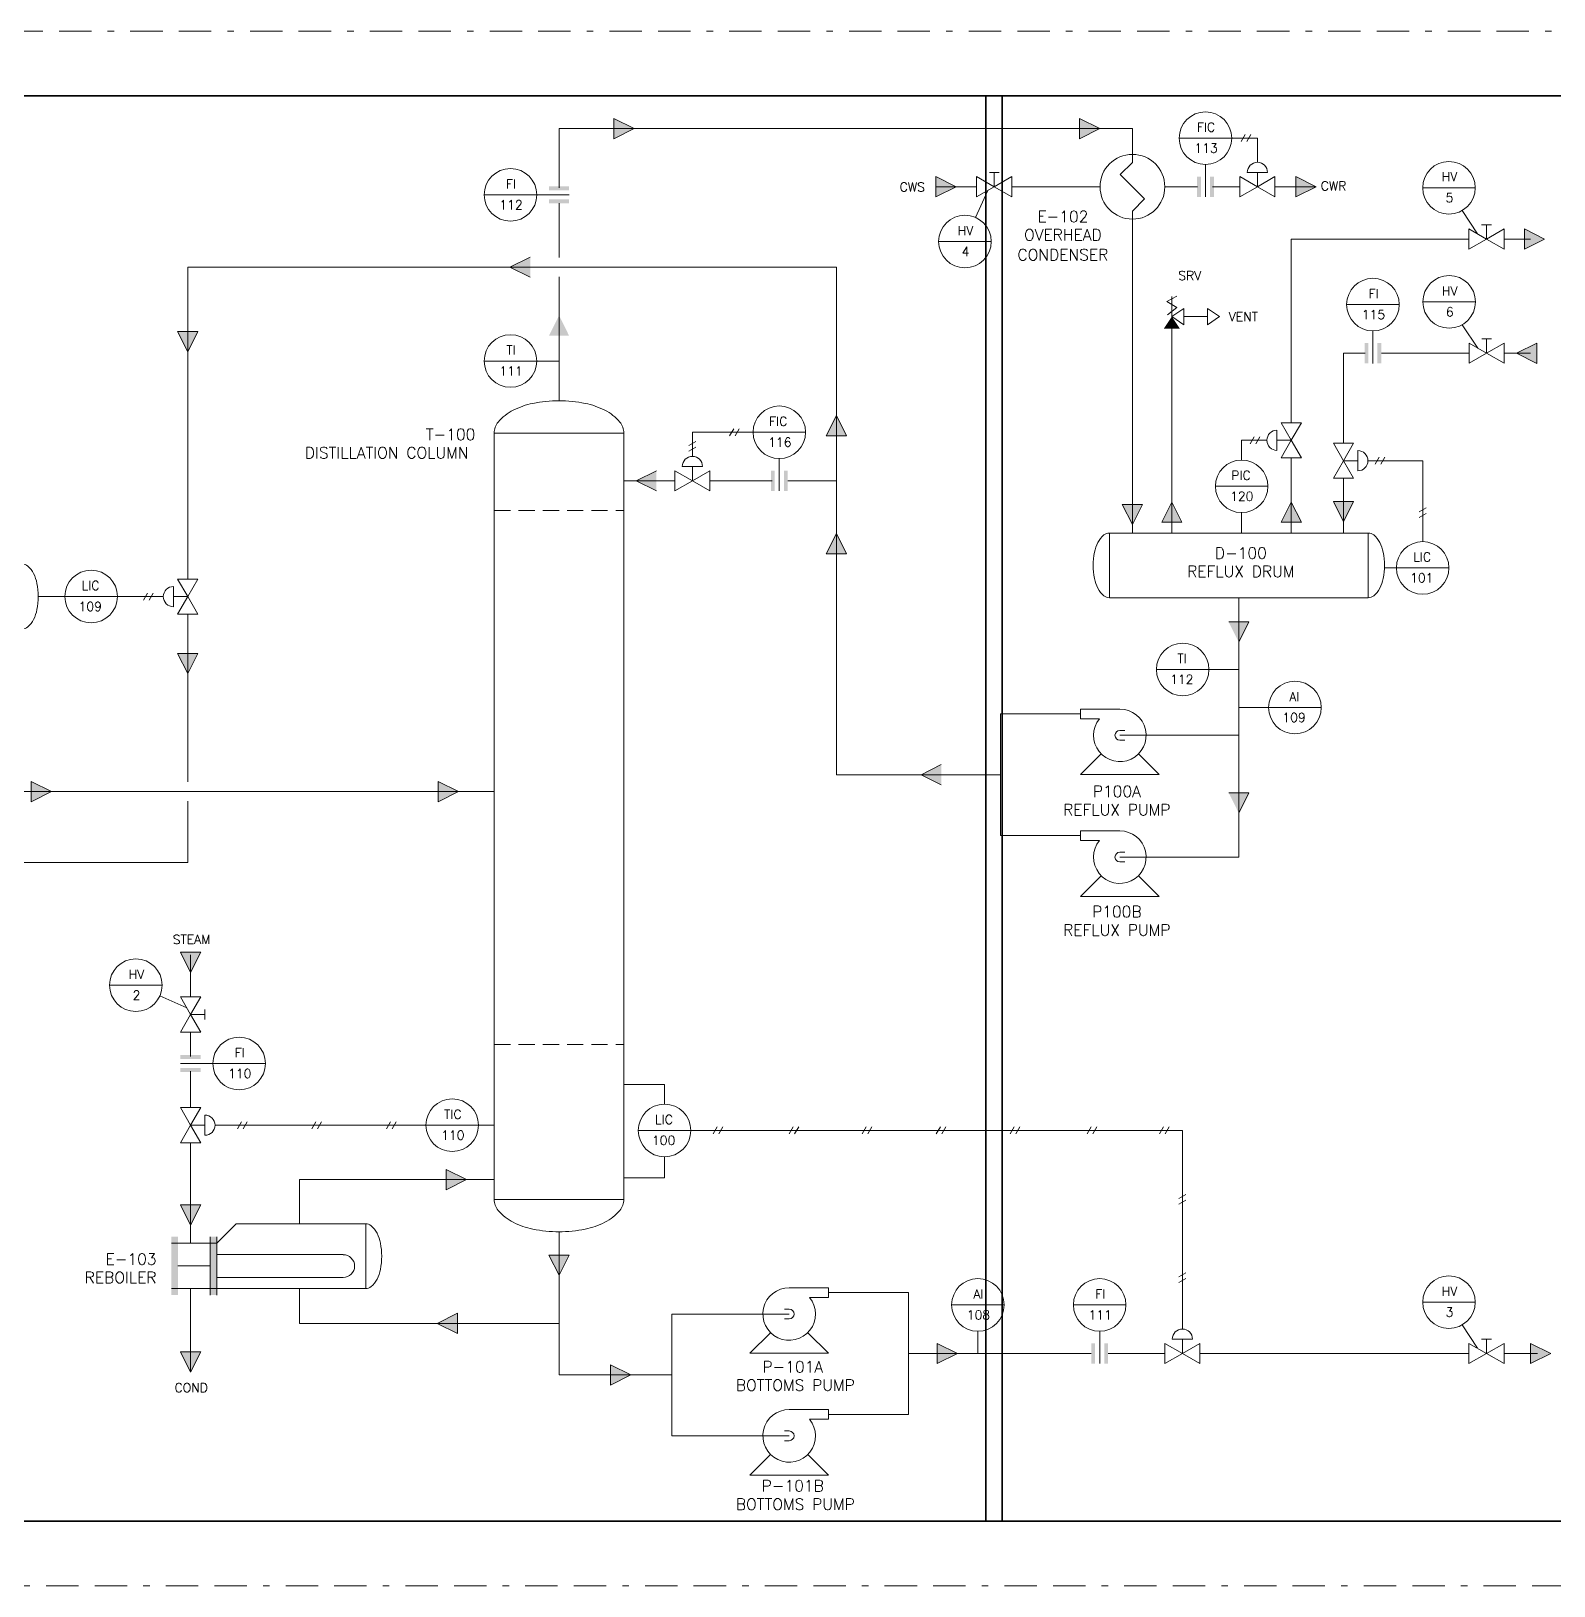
# Model space of a CAD drawing. Extents: x -1 to 107, y -1 to 23.
# Drawn here: x 35.74 to 59.25, y -1.03 to 22.97 of the extents above; entities that cross this region are included whole.
import ezdxf
from ezdxf.enums import TextEntityAlignment as Align

# ---------------------------------------------------------------- set-up
doc = ezdxf.new("R2010")
doc.units = 0
doc.header["$MEASUREMENT"] = 0
for name, pattern in [('BORDER', [1.75, 0.5, -0.25, 0.5, -0.25, 0, -0.25]), ('DOT', [0.25, 0, -0.25]), ('HIDDEN', [0.375, 0.25, -0.125])]:
    doc.linetypes.add(name, pattern=pattern)
doc.layers.get('0').update_dxf_attribs({"lineweight": 0})
for name, color, linetype, lineweight, true_color in [('ARROW', 15, 'Continuous', 0, 0xa55252), ('BORDER', 5, 'BORDER', 0, 0x0000ff), ('EQUIP', 2, 'Continuous', 0, 0xffff00), ('INSTR', 4, 'Continuous', 0, 0x00ffff), ('OUTLINE', 5, 'DOT', 0, 0x0000ff), ('TEXT', 3, 'Continuous', 0, 0x00ff00), ('VALVE', 1, 'Continuous', 0, 0xff0000)]:
    doc.layers.add(name, color=color, linetype=linetype, lineweight=lineweight, true_color=true_color)
doc.layers.add('GS-0003', color=7, linetype='Continuous', lineweight=0)
doc.layers.add('LINE', color=7, linetype='Continuous', lineweight=0)
doc.styles.add('ROMANS', font='ROMANS.SHX')

# ---------------------------------------------------------------- blocks, each defined once
blk = doc.blocks.new('HV-NO')
at = {"layer": 'VALVE'}
for p, q in [((0.075, 0.22), (-0.075, 0.22)), ((0, 0), (0, 0.22))]:
    blk.add_line(p, q, dxfattribs=at)
for points in [[(-0.271, -0.156), (-0.271, 0.156), (0, 0)], [(0.271, -0.156), (0.271, 0.156), (0, 0)]]:
    blk.add_lwpolyline(points, close=True, dxfattribs=at)
blk = doc.blocks.new('PN-H')
for p, q in [((-0.031, -0.054), (0.031, 0.054)), ((0.055, -0.054), (0.118, 0.054))]:
    blk.add_line(p, q)
blk = doc.blocks.new('R-PUMP')
at = {"layer": 'LINE', "color": 2, "true_color": 0xffff00}
for p, q in [((0, 8.12), (12.13, 8.12)), ((12.13, 5.13), (6.3, 5.13)), ((12.13, 8.12), (12.13, 5.13)), ((0, 1.5), (-1.5, 1.5)), ((0, -1.5), (-1.5, -1.5)), ((-5.75, -5.75), (-12.12, -12.12)), ((5.75, -5.75), (12.13, -12.12)), ((12.13, -12.12), (-12.12, -12.12))]:
    blk.add_line(p, q, dxfattribs=at)
for radius, start, end in [(8.12, 90, 39.1069), (1.5, 270, 90)]:
    blk.add_arc((0, 0), radius, start, end, dxfattribs=at)
blk = doc.blocks.new('PSV1')
for p, q in [((0.077, 0.421), (-0.078, 0.505)), ((0, 0.187), (0, 0.5)), ((-0.188, 0.312), (0, 0.187)), ((-0.188, 0.312), (-0.188, 0.062)), ((-0.078, 0.326), (0.077, 0.421)), ((0.068, 0.217), (-0.078, 0.326)), ((-0.188, 0.062), (0, 0.187))]:
    blk.add_line(p, q)
blk.add_solid([(-0.125, 0), (0.125, 0), (0, 0.187)])

msp = doc.modelspace()

# ---------------------------------------------------------------- linework, layer by layer
for points in [[(53.743, 20.41), (53.743, 20.723), (53.803, 20.41), (53.803, 20.723)], [(54.003, 20.41), (54.003, 20.723), (53.943, 20.41), (53.943, 20.723)], [(44.046, 20.572), (43.734, 20.572), (44.046, 20.512), (43.734, 20.512)], [(44.046, 20.312), (43.734, 20.312), (44.046, 20.372), (43.734, 20.372)], [(56.33, 17.841), (56.33, 18.154), (56.39, 17.841), (56.39, 18.154)], [(56.59, 17.841), (56.59, 18.154), (56.53, 17.841), (56.53, 18.154)], [(47.162, 15.871), (47.162, 16.184), (47.222, 15.871), (47.222, 16.184)], [(47.422, 15.871), (47.422, 16.184), (47.362, 15.871), (47.362, 16.184)], [(38.044, 7.163), (38.357, 7.163), (38.044, 7.103), (38.357, 7.103)], [(38.044, 6.903), (38.357, 6.903), (38.044, 6.963), (38.357, 6.963)], [(52.11, 2.401), (52.11, 2.713), (52.17, 2.401), (52.17, 2.713)], [(52.37, 2.401), (52.37, 2.713), (52.31, 2.401), (52.31, 2.713)]]:
    msp.add_solid(points)
at = {"layer": 'ARROW'}
for p, q in [((44.736, 21.621), (44.736, 21.309)), ((44.736, 21.621), (45.049, 21.465)), ((51.927, 21.621), (52.24, 21.465)), ((51.927, 21.621), (51.927, 21.309)), ((44.736, 21.309), (45.049, 21.465)), ((51.927, 21.309), (52.24, 21.465)), ((49.711, 20.723), (50.024, 20.567)), ((49.711, 20.723), (49.711, 20.41)), ((55.268, 20.723), (55.581, 20.567)), ((55.268, 20.723), (55.268, 20.41)), ((49.711, 20.41), (50.024, 20.567)), ((55.268, 20.41), (55.581, 20.567)), ((58.799, 19.603), (58.799, 19.916)), ((58.799, 19.916), (59.111, 19.759)), ((58.799, 19.603), (59.111, 19.759)), ((43.446, 19.481), (43.133, 19.325)), ((43.446, 19.169), (43.133, 19.325)), ((38, 18.332), (38.156, 18.02)), ((38.313, 18.332), (38, 18.332)), ((38.313, 18.332), (38.156, 18.02)), ((58.99, 18.154), (58.678, 17.998)), ((58.99, 18.154), (58.99, 17.841)), ((58.99, 17.841), (58.678, 17.998)), ((48.018, 16.723), (48.174, 17.035)), ((48.33, 16.723), (48.174, 17.035)), ((48.33, 16.723), (48.018, 16.723)), ((45.394, 16.184), (45.081, 16.027)), ((45.394, 15.871), (45.081, 16.027)), ((52.589, 15.664), (52.746, 15.351)), ((52.902, 15.664), (52.589, 15.664)), ((52.902, 15.664), (52.746, 15.351)), ((53.198, 15.387), (53.354, 15.7)), ((53.51, 15.387), (53.354, 15.7)), ((55.043, 15.387), (55.199, 15.7)), ((55.356, 15.387), (55.199, 15.7)), ((55.849, 15.707), (56.162, 15.707)), ((55.849, 15.707), (56.006, 15.395)), ((56.162, 15.707), (56.006, 15.395)), ((53.51, 15.387), (53.198, 15.387)), ((55.356, 15.387), (55.043, 15.387)), ((48.018, 14.899), (48.174, 15.212)), ((48.33, 14.899), (48.174, 15.212)), ((48.33, 14.899), (48.018, 14.899)), ((54.544, 13.849), (54.232, 13.849)), ((54.544, 13.849), (54.388, 13.536)), ((38.313, 13.363), (38, 13.363)), ((38, 13.363), (38.156, 13.051)), ((38.313, 13.363), (38.156, 13.051)), ((49.794, 11.647), (49.481, 11.491)), ((35.738, 11.387), (35.738, 11.075)), ((35.738, 11.387), (36.051, 11.231)), ((42.025, 11.387), (42.337, 11.231)), ((42.025, 11.387), (42.025, 11.075)), ((49.794, 11.334), (49.481, 11.491)), ((35.738, 11.075), (36.051, 11.231)), ((42.025, 11.075), (42.337, 11.231)), ((54.544, 11.212), (54.232, 11.212)), ((54.544, 11.212), (54.388, 10.899)), ((38.044, 8.75), (38.2, 8.438)), ((38.357, 8.75), (38.044, 8.75)), ((38.357, 8.75), (38.2, 8.438)), ((42.148, 5.398), (42.46, 5.242)), ((42.148, 5.398), (42.148, 5.085)), ((42.148, 5.085), (42.46, 5.242)), ((38.044, 4.851), (38.2, 4.538)), ((38.357, 4.851), (38.044, 4.851)), ((38.357, 4.851), (38.2, 4.538)), ((43.734, 4.077), (43.89, 3.764)), ((44.046, 4.077), (43.734, 4.077)), ((44.046, 4.077), (43.89, 3.764)), ((42.321, 3.178), (42.008, 3.022)), ((42.321, 3.178), (42.321, 2.866)), ((42.321, 2.866), (42.008, 3.022)), ((49.732, 2.713), (49.732, 2.401)), ((49.732, 2.713), (50.045, 2.557)), ((58.892, 2.713), (59.205, 2.557)), ((58.892, 2.713), (58.892, 2.401)), ((38.044, 2.582), (38.2, 2.269)), ((38.357, 2.582), (38.044, 2.582)), ((38.357, 2.582), (38.2, 2.269)), ((49.732, 2.401), (50.045, 2.557)), ((58.892, 2.401), (59.205, 2.557)), ((44.685, 2.382), (44.997, 2.226)), ((44.685, 2.382), (44.685, 2.07)), ((44.685, 2.07), (44.997, 2.226))]:
    msp.add_line(p, q, dxfattribs=at)
for points in [[(45.049, 21.465), (44.736, 21.621), (44.736, 21.309)], [(52.24, 21.465), (51.927, 21.621), (51.927, 21.309)], [(50.024, 20.567), (49.711, 20.723), (49.711, 20.41)], [(55.581, 20.567), (55.268, 20.723), (55.268, 20.41)], [(59.111, 19.759), (58.799, 19.603), (58.799, 19.916)], [(43.133, 19.325), (43.446, 19.481), (43.446, 19.169)], [(43.89, 18.58), (44.046, 18.267), (43.734, 18.267)], [(38.156, 18.02), (38.313, 18.332), (38, 18.332)], [(58.678, 17.998), (58.99, 18.154), (58.99, 17.841)], [(48.174, 17.035), (48.33, 16.723), (48.018, 16.723)], [(45.081, 16.027), (45.394, 16.184), (45.394, 15.871)], [(52.746, 15.351), (52.902, 15.664), (52.589, 15.664)], [(53.354, 15.7), (53.51, 15.387), (53.198, 15.387)], [(55.199, 15.7), (55.356, 15.387), (55.043, 15.387)], [(56.006, 15.395), (55.849, 15.707), (56.162, 15.707)], [(48.174, 15.212), (48.33, 14.899), (48.018, 14.899)], [(54.388, 13.536), (54.544, 13.849), (54.232, 13.849)], [(38.156, 13.051), (38.313, 13.363), (38, 13.363)], [(49.481, 11.491), (49.794, 11.647), (49.794, 11.334)], [(36.051, 11.231), (35.738, 11.387), (35.738, 11.075)], [(42.337, 11.231), (42.025, 11.387), (42.025, 11.075)], [(54.388, 10.899), (54.544, 11.212), (54.232, 11.212)], [(38.2, 8.438), (38.357, 8.75), (38.044, 8.75)], [(42.46, 5.242), (42.148, 5.398), (42.148, 5.085)], [(38.2, 4.538), (38.357, 4.851), (38.044, 4.851)], [(43.89, 3.764), (44.046, 4.077), (43.734, 4.077)], [(42.008, 3.022), (42.321, 3.178), (42.321, 2.866)], [(50.045, 2.557), (49.732, 2.713), (49.732, 2.401)], [(59.205, 2.557), (58.892, 2.713), (58.892, 2.401)], [(38.2, 2.269), (38.357, 2.582), (38.044, 2.582)], [(44.997, 2.226), (44.685, 2.382), (44.685, 2.07)]]:
    msp.add_solid(points, dxfattribs=at)
at = {"layer": 'BORDER'}
for p, q in [((106.969, 22.97), (-1.031, 22.97)), ((-1.031, -1.03), (106.969, -1.03))]:
    msp.add_line(p, q, dxfattribs=at)
at = {"layer": 'EQUIP'}
for p, q in [((42.89, 16.764), (42.89, 4.935)), ((42.89, 16.764), (44.89, 16.764)), ((44.89, 16.764), (44.89, 4.935)), ((52.389, 15.222), (52.389, 14.222)), ((56.388, 15.222), (52.389, 15.222)), ((56.388, 14.222), (56.388, 15.222)), ((52.389, 14.222), (56.388, 14.222)), ((42.89, 4.935), (44.89, 4.935)), ((38.505, 4.359), (38.505, 3.459)), ((38.605, 4.259), (38.905, 4.559)), ((38.605, 4.359), (38.605, 3.459)), ((38.905, 4.559), (40.905, 4.559)), ((40.905, 4.559), (40.905, 3.559)), ((38.605, 4.259), (37.905, 4.259)), ((38.005, 3.909), (38.505, 3.909)), ((40.905, 3.559), (37.905, 3.559))]:
    msp.add_line(p, q, dxfattribs=at)
at = {"layer": 'EQUIP', "linetype": 'HIDDEN'}
for p, q in [((42.89, 15.572), (44.89, 15.572)), ((42.89, 7.326), (44.89, 7.326))]:
    msp.add_line(p, q, dxfattribs=at)
at = {"layer": 'EQUIP'}
for points in [[(44.89, 16.764, 0.174705), (44.829, 16.934, 0.104203), (44.597, 17.118, 0.064948), (44.294, 17.223, 0.051099), (43.89, 17.264, 0.051099), (43.486, 17.223, 0.064948), (43.183, 17.118, 0.104203), (42.951, 16.934, 0.174705), (42.89, 16.764)], [(52.389, 14.222, -0.174705), (52.304, 14.253, -0.104203), (52.212, 14.369, -0.064948), (52.16, 14.52, -0.051099), (52.139, 14.722, -0.051099), (52.16, 14.925, -0.064948), (52.212, 15.076, -0.104203), (52.304, 15.192, -0.174705), (52.389, 15.222)], [(56.388, 14.222, 0.174705), (56.472, 14.253, 0.104203), (56.564, 14.369, 0.064948), (56.617, 14.52, 0.051099), (56.638, 14.722, 0.051099), (56.617, 14.925, 0.064948), (56.564, 15.076, 0.104203), (56.472, 15.192, 0.174705), (56.388, 15.222)], [(35.602, 13.742, 0.176325), (35.685, 13.773, 0.103901), (35.776, 13.889, 0.064303), (35.828, 14.04, 0.050467), (35.848, 14.242, 0.050467), (35.828, 14.445, 0.064303), (35.776, 14.596, 0.103901), (35.685, 14.712, 0.176325), (35.602, 14.742)], [(44.89, 4.935, -0.174705), (44.829, 4.766, -0.104203), (44.597, 4.582, -0.064948), (44.294, 4.477, -0.051099), (43.89, 4.435, -0.051099), (43.486, 4.477, -0.064948), (43.183, 4.582, -0.104203), (42.951, 4.766, -0.174705), (42.89, 4.935)], [(40.905, 3.559, 0.176325), (40.988, 3.589, 0.103901), (41.08, 3.705, 0.064303), (41.131, 3.856, 0.050467), (41.152, 4.059, 0.050467), (41.131, 4.261, 0.064303), (41.08, 4.412, 0.103901), (40.988, 4.528, 0.176325), (40.905, 4.559)]]:
    msp.add_lwpolyline(points, format="xyb", dxfattribs=at)
at = {"layer": 'EQUIP', "lineweight": 0}
msp.add_circle((52.746, 20.567), 0.5, dxfattribs=at)
at = {"layer": 'EQUIP'}
for points in [[(38.005, 4.359), (38.005, 3.459), (37.905, 4.359), (37.905, 3.459)], [(38.605, 4.359), (38.605, 3.459), (38.505, 4.359), (38.505, 3.459)]]:
    msp.add_solid(points, dxfattribs=at)
at = {"layer": 'GS-0003'}
for p, q in [((43.89, 21.465), (52.746, 21.465)), ((43.89, 20.549), (43.89, 21.465)), ((52.746, 20.942), (52.746, 21.465)), ((52.558, 20.754), (52.746, 20.942)), ((52.933, 20.379), (52.558, 20.754)), ((49.711, 20.567), (50.34, 20.567)), ((50.882, 20.567), (52.246, 20.567)), ((53.246, 20.567), (53.751, 20.567)), ((53.984, 20.567), (54.405, 20.567)), ((54.947, 20.567), (55.581, 20.567)), ((43.89, 19.475), (43.89, 20.311)), ((52.746, 20.192), (52.933, 20.379)), ((52.746, 20.192), (52.746, 15.222)), ((55.199, 16.924), (55.199, 19.759)), ((55.199, 19.759), (57.943, 19.759)), ((58.484, 19.759), (58.895, 19.759)), ((48.174, 19.325), (38.156, 19.325)), ((38.156, 14.511), (38.156, 19.325)), ((48.174, 11.491), (48.174, 19.325)), ((43.89, 17.264), (43.89, 19.175)), ((53.542, 18.563), (53.903, 18.563)), ((53.354, 15.222), (53.354, 18.375)), ((56.006, 16.609), (56.006, 17.998)), ((56.006, 17.998), (56.338, 17.998)), ((56.59, 17.998), (57.946, 17.998)), ((58.487, 17.998), (58.895, 17.998)), ((55.199, 15.222), (55.199, 16.383)), ((45.679, 16.027), (44.89, 16.027)), ((47.182, 16.027), (46.22, 16.027)), ((48.174, 16.027), (47.422, 16.027)), ((56.006, 15.222), (56.006, 16.067)), ((54.388, 14.222), (54.388, 10.219)), ((38.156, 13.97), (38.156, 11.381)), ((51.945, 12.431), (50.708, 12.431)), ((50.708, 12.431), (50.708, 10.551)), ((52.551, 12.099), (54.388, 12.099)), ((50.708, 11.491), (48.174, 11.491)), ((35.079, 11.231), (42.89, 11.231)), ((38.156, 11.081), (38.156, 10.137)), ((51.945, 10.551), (50.708, 10.551)), ((38.156, 10.137), (34.579, 10.137)), ((52.551, 10.219), (54.388, 10.219)), ((38.2, 8.061), (38.2, 8.712)), ((38.2, 7.142), (38.2, 7.519)), ((38.2, 6.352), (38.2, 6.917)), ((38.2, 5.81), (38.2, 4.259)), ((39.882, 4.559), (39.882, 5.242)), ((39.882, 5.242), (42.89, 5.242)), ((43.89, 4.435), (43.89, 2.226)), ((38.605, 4.083), (40.557, 4.083)), ((38.605, 3.73), (40.557, 3.73)), ((38.2, 3.559), (38.2, 2.269)), ((39.882, 3.022), (39.882, 3.559)), ((48.051, 3.497), (49.288, 3.497)), ((49.288, 3.497), (49.288, 1.617)), ((47.445, 3.166), (45.632, 3.166)), ((45.632, 3.166), (45.632, 1.286)), ((43.89, 3.022), (39.882, 3.022)), ((49.288, 2.557), (52.11, 2.557)), ((52.37, 2.557), (53.247, 2.557)), ((53.788, 2.557), (57.943, 2.557)), ((58.484, 2.557), (58.999, 2.557)), ((43.89, 2.226), (45.632, 2.226)), ((48.051, 1.617), (49.288, 1.617)), ((47.445, 1.286), (45.632, 1.286))]:
    msp.add_line(p, q, dxfattribs=at)
for start, end in [(0, 90), (270, 0)]:
    msp.add_arc((40.557, 3.906), 0.176, start, end, dxfattribs=at)
at = {"layer": 'INSTR'}
for p, q in [((54.489, 21.371), (54.426, 21.263)), ((54.575, 21.371), (54.513, 21.263)), ((53.873, 21.317), (53.467, 21.317)), ((53.873, 21.317), (54.279, 21.317)), ((54.279, 21.317), (54.676, 21.317)), ((54.676, 21.317), (54.676, 20.944)), ((53.873, 20.91), (53.873, 20.41)), ((43.14, 20.442), (42.734, 20.442)), ((43.14, 20.442), (43.546, 20.442)), ((43.546, 20.442), (44.046, 20.442)), ((50.51, 20.508), (50.324, 20.092)), ((57.228, 20.551), (58.041, 20.551)), ((57.838, 20.2), (58.076, 19.839)), ((49.753, 19.721), (50.565, 19.721)), ((56.46, 18.748), (56.054, 18.748)), ((56.46, 18.748), (56.866, 18.748)), ((57.231, 18.79), (58.043, 18.79)), ((56.46, 18.341), (56.46, 17.841)), ((57.84, 18.438), (58.078, 18.077)), ((43.14, 17.877), (42.734, 17.877)), ((43.14, 17.877), (43.546, 17.877)), ((43.546, 17.877), (43.89, 17.877)), ((46.525, 16.723), (46.588, 16.832)), ((46.612, 16.723), (46.674, 16.832)), ((45.895, 16.572), (46.004, 16.634)), ((45.95, 16.777), (45.95, 16.405)), ((46.886, 16.777), (45.95, 16.777)), ((47.292, 16.777), (46.886, 16.777)), ((47.292, 16.777), (47.699, 16.777)), ((54.432, 16.653), (54.432, 16.349)), ((54.822, 16.653), (54.432, 16.653)), ((45.895, 16.485), (46.004, 16.548)), ((47.292, 16.371), (47.292, 15.871)), ((56.384, 16.338), (57.228, 16.338)), ((57.228, 15.09), (57.228, 16.338)), ((54.026, 15.943), (54.838, 15.943)), ((57.282, 15.61), (57.174, 15.547)), ((54.432, 15.536), (54.432, 15.222)), ((57.282, 15.523), (57.174, 15.46)), ((56.637, 14.683), (57.634, 14.683)), ((36.258, 14.242), (35.848, 14.242)), ((36.258, 14.242), (37.071, 14.242)), ((37.071, 14.24), (37.779, 14.24)), ((37.537, 14.294), (37.474, 14.186)), ((37.623, 14.294), (37.561, 14.186)), ((53.115, 13.116), (54.388, 13.116)), ((55.255, 12.528), (54.388, 12.528)), ((55.255, 12.528), (55.661, 12.528)), ((36.948, 8.242), (37.761, 8.242)), ((38.142, 7.891), (37.726, 8.077)), ((38.544, 7.033), (38.044, 7.033)), ((39.357, 7.033), (38.544, 7.033)), ((45.52, 6.708), (44.89, 6.708)), ((45.52, 6.406), (45.52, 6.708)), ((41.835, 6.081), (38.578, 6.081)), ((38.925, 6.027), (38.987, 6.135)), ((39.011, 6.027), (39.074, 6.135)), ((40.074, 6.027), (40.136, 6.135)), ((40.161, 6.027), (40.223, 6.135)), ((41.224, 6.027), (41.287, 6.135)), ((41.311, 6.027), (41.373, 6.135)), ((42.241, 6.081), (41.835, 6.081)), ((42.241, 6.081), (42.89, 6.081)), ((45.114, 6), (45.926, 6)), ((45.926, 6), (53.517, 6)), ((53.517, 6), (53.517, 2.935)), ((45.52, 5.593), (45.52, 5.267)), ((45.52, 5.267), (44.89, 5.267)), ((53.572, 5.013), (53.463, 4.951)), ((53.572, 4.926), (53.463, 4.864)), ((53.572, 3.802), (53.463, 3.74)), ((53.572, 3.716), (53.463, 3.653)), ((50.359, 3.307), (49.953, 3.307)), ((50.359, 3.307), (50.766, 3.307)), ((52.24, 3.307), (51.834, 3.307)), ((52.24, 3.307), (52.646, 3.307)), ((57.228, 3.349), (58.041, 3.349)), ((50.359, 2.901), (50.359, 2.557)), ((52.24, 2.901), (52.24, 2.401)), ((57.838, 2.997), (58.076, 2.637))]:
    msp.add_line(p, q, dxfattribs=at)
at = {"layer": 'INSTR', "lineweight": 0}
for centre in [(53.873, 21.317), (57.634, 20.551), (43.14, 20.442), (50.159, 19.721), (56.46, 18.748), (57.637, 18.79), (43.14, 17.877), (47.292, 16.777), (54.432, 15.943), (57.228, 14.683), (36.664, 14.242), (53.522, 13.116), (55.255, 12.528), (37.355, 8.242), (38.95, 7.033), (42.241, 6.081), (45.52, 6), (50.359, 3.307), (52.24, 3.307), (57.634, 3.349)]:
    msp.add_circle(centre, 0.406, dxfattribs=at)
at = {"layer": 'OUTLINE', "lineweight": 60, "const_width": 0.025}
msp.add_lwpolyline([(105.899, -0.03), (105.899, 21.97), (-0.101, 21.97), (-0.101, -0.03)], close=True, dxfattribs=at)
for points in [[(50.483, 21.97), (50.483, -0.03)], [(50.733, 21.97), (50.733, -0.03)]]:
    msp.add_lwpolyline(points, dxfattribs=at)
at = {"layer": 'VALVE'}
for p, q in [((54.832, 20.788), (54.52, 20.788)), ((54.676, 20.567), (54.676, 20.788)), ((53.903, 18.688), (54.09, 18.563)), ((53.903, 18.688), (53.903, 18.438)), ((53.903, 18.438), (54.09, 18.563)), ((54.978, 16.809), (54.978, 16.497)), ((55.199, 16.653), (54.978, 16.653)), ((56.006, 16.338), (56.227, 16.338)), ((56.227, 16.182), (56.227, 16.494)), ((45.793, 16.249), (46.106, 16.249)), ((45.95, 16.027), (45.95, 16.249)), ((37.935, 14.396), (37.935, 14.084)), ((38.156, 14.24), (37.935, 14.24)), ((38.2, 6.081), (38.422, 6.081)), ((38.422, 5.925), (38.422, 6.237)), ((53.361, 2.779), (53.674, 2.779)), ((53.517, 2.557), (53.517, 2.779))]:
    msp.add_line(p, q, dxfattribs=at)
for points in [[(54.405, 20.41), (54.405, 20.723), (54.676, 20.567)], [(54.947, 20.41), (54.947, 20.723), (54.676, 20.567)], [(55.356, 16.924), (55.043, 16.924), (55.199, 16.653)], [(55.356, 16.383), (55.043, 16.383), (55.199, 16.653)], [(55.849, 16.609), (56.162, 16.609), (56.006, 16.338)], [(55.849, 16.067), (56.162, 16.067), (56.006, 16.338)], [(45.679, 15.871), (45.679, 16.184), (45.95, 16.027)], [(46.22, 15.871), (46.22, 16.184), (45.95, 16.027)], [(38.313, 14.511), (38, 14.511), (38.156, 14.24)], [(38.313, 13.97), (38, 13.97), (38.156, 14.24)], [(38.044, 6.352), (38.357, 6.352), (38.2, 6.081)], [(38.044, 5.81), (38.357, 5.81), (38.2, 6.081)], [(53.247, 2.401), (53.247, 2.713), (53.517, 2.557)], [(53.788, 2.401), (53.788, 2.713), (53.517, 2.557)]]:
    msp.add_lwpolyline(points, close=True, dxfattribs=at)
for centre, start, end in [((54.676, 20.788), 0, 180), ((54.978, 16.653), 90, 270), ((45.95, 16.249), 0, 180), ((56.227, 16.338), 270, 90), ((37.935, 14.24), 90, 270), ((38.422, 6.081), 270, 90), ((53.517, 2.779), 0, 180)]:
    msp.add_arc(centre, 0.156, start, end, dxfattribs=at)

# ---------------------------------------------------------------- block references
at = {"layer": 'EQUIP', "extrusion": (0, 0, -1), "xscale": 0.0499999999999972, "yscale": 0.0500000000000007, "zscale": -0.05}
for p in [(-52.551, 12.099), (-52.551, 10.219)]:
    msp.add_blockref('R-PUMP', p, dxfattribs=at)
at = {"layer": 'EQUIP', "xscale": 0.0499999999999972, "zscale": 0.05}
for p, yscale in [((47.445, 3.166), 0.0499999999999998), ((47.445, 1.286), 0.05)]:
    msp.add_blockref('R-PUMP', p, dxfattribs=dict(at, yscale=yscale))
at = {"layer": 'INSTR', "rotation": 180}
msp.add_blockref('PN-H', (54.68, 16.653), dxfattribs=at)
at = {"layer": 'INSTR'}
for p in [(56.525, 16.338), (46.301, 6), (47.474, 6), (48.604, 6), (49.748, 6), (50.888, 6), (52.078, 6), (53.194, 6)]:
    msp.add_blockref('PN-H', p, dxfattribs=at)
at = {"layer": 'VALVE'}
for p in [(50.611, 20.567), (58.214, 19.759), (58.216, 17.998), (58.214, 2.557)]:
    msp.add_blockref('HV-NO', p, dxfattribs=at)
at = {"layer": 'VALVE', "extrusion": (0, 0, -1), "zscale": -1}
msp.add_blockref('PSV1', (-53.354, 18.375), dxfattribs=at)
at = {"layer": 'VALVE', "rotation": -90}
msp.add_blockref('HV-NO', (38.2, 7.79), dxfattribs=at)

# ---------------------------------------------------------------- texts
at = {"layer": 'TEXT', "linetype": 'Continuous', "style": 'ROMANS'}
for s, height, p in [('FIC', 0.14, (53.882, 21.416)), ('113', 0.14, (53.882, 21.093)), ('FI', 0.14, (43.149, 20.541)), ('CWR', 0.14, (55.852, 20.51)), ('HV', 0.14, (57.643, 20.651)), ('CWS', 0.14, (49.346, 20.494)), ('5', 0.14, (57.643, 20.328)), ('112', 0.14, (43.149, 20.218)), ('E-102', 0.175, (51.672, 20.02)), ('HV', 0.14, (50.168, 19.82)), ('OVERHEAD', 0.175, (51.672, 19.736)), ('4', 0.14, (50.168, 19.497)), ('CONDENSER', 0.175, (51.672, 19.43)), ('SRV', 0.14, (53.631, 19.126)), ('FI', 0.14, (56.469, 18.847)), ('HV', 0.14, (57.646, 18.889)), ('VENT', 0.14, (54.458, 18.49)), ('115', 0.14, (56.469, 18.524)), ('6', 0.14, (57.646, 18.566)), ('TI', 0.14, (43.149, 17.976)), ('111', 0.14, (43.149, 17.653)), ('T-100', 0.175, (42.215, 16.656)), ('FIC', 0.14, (47.275, 16.877)), ('116', 0.14, (47.301, 16.554)), ('DISTILLATION COLUMN', 0.175, (41.228, 16.373)), ('PIC', 0.14, (54.423, 16.042)), ('120', 0.14, (54.434, 15.719)), ('D-100', 0.175, (54.42, 14.825)), ('LIC', 0.14, (57.219, 14.783)), ('REFLUX DRUM', 0.175, (54.42, 14.542)), ('LIC', 0.14, (36.655, 14.342)), ('101', 0.14, (57.214, 14.46)), ('109', 0.14, (36.651, 14.018)), ('TI', 0.14, (53.513, 13.215)), ('112', 0.14, (53.507, 12.892)), ('AI', 0.14, (55.246, 12.627)), ('109', 0.14, (55.241, 12.304)), ('P100A', 0.175, (52.505, 11.147)), ('REFLUX PUMP', 0.175, (52.505, 10.863)), ('P100B', 0.175, (52.505, 9.29)), ('REFLUX PUMP', 0.175, (52.505, 9.006)), ('HV', 0.14, (37.364, 8.341)), ('2', 0.14, (37.364, 8.018)), ('FI', 0.14, (38.96, 7.132)), ('110', 0.14, (38.96, 6.809)), ('TIC', 0.14, (42.251, 6.18)), ('LIC', 0.14, (45.511, 6.099)), ('110', 0.14, (42.251, 5.857)), ('100', 0.14, (45.506, 5.776)), ('AI', 0.14, (50.368, 3.406)), ('FI', 0.14, (52.249, 3.406)), ('HV', 0.14, (57.643, 3.448)), ('108', 0.14, (50.368, 3.083)), ('111', 0.14, (52.249, 3.083)), ('3', 0.14, (57.643, 3.125)), ('P-101A', 0.175, (47.5, 2.264)), ('BOTTOMS PUMP', 0.175, (47.54, 1.981)), ('P-101B', 0.175, (47.5, 0.427)), ('BOTTOMS PUMP', 0.175, (47.54, 0.143))]:
    msp.add_text(s, height=height, dxfattribs=at).set_placement(p, align=Align.CENTER)
for s, height, p in [('STEAM', 0.14, (38.507, 8.878)), ('E-103', 0.175, (37.674, 3.926)), ('REBOILER', 0.175, (37.674, 3.643)), ('COND', 0.14, (38.468, 1.96))]:
    msp.add_text(s, height=height, dxfattribs=at).set_placement(p, align=Align.RIGHT)

doc.saveas('drawing.dxf')
